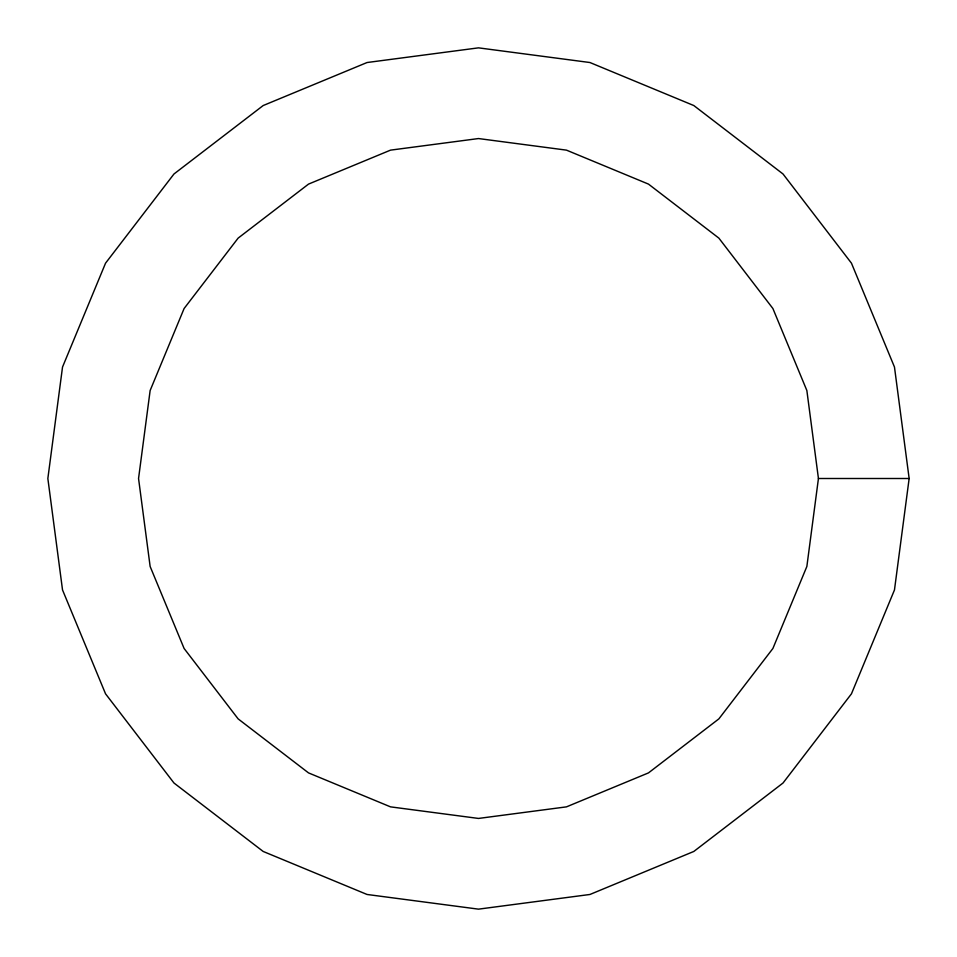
<?xml version="1.0" encoding="UTF-8"?>
<svg xmlns="http://www.w3.org/2000/svg" width="957" height="957" viewBox="0 0 957 957"><rect width="100%" height="100%" fill="white"/><g stroke="black" fill="none" stroke-linecap="round" stroke-linejoin="round"><path stroke-width="1.44" d="M818.438 478.5L806.859 566.484L772.897 648.475L718.874 718.874L648.475 772.897L566.484 806.859L478.5 818.438L390.516 806.859L308.525 772.897L238.126 718.874L184.103 648.475L150.141 566.484L138.55 478.5L150.141 390.516L184.103 308.525L238.126 238.126L308.525 184.103L390.516 150.141L478.5 138.55L566.484 150.141L648.475 184.103L718.874 238.126L772.897 308.525L806.859 390.516L818.438 478.5L909.15 478.5L894.472 367.045L851.455 263.175L783.017 173.983L693.825 105.545L589.955 62.528L478.5 47.85L367.045 62.528L263.175 105.545L173.983 173.983L105.545 263.175L62.528 367.045L47.85 478.5L62.528 589.955L105.545 693.825L173.983 783.017L263.175 851.455L367.045 894.472L478.5 909.15L589.955 894.472L693.825 851.455L783.017 783.017L851.455 693.825L894.472 589.955L909.15 478.5"/></g></svg>
